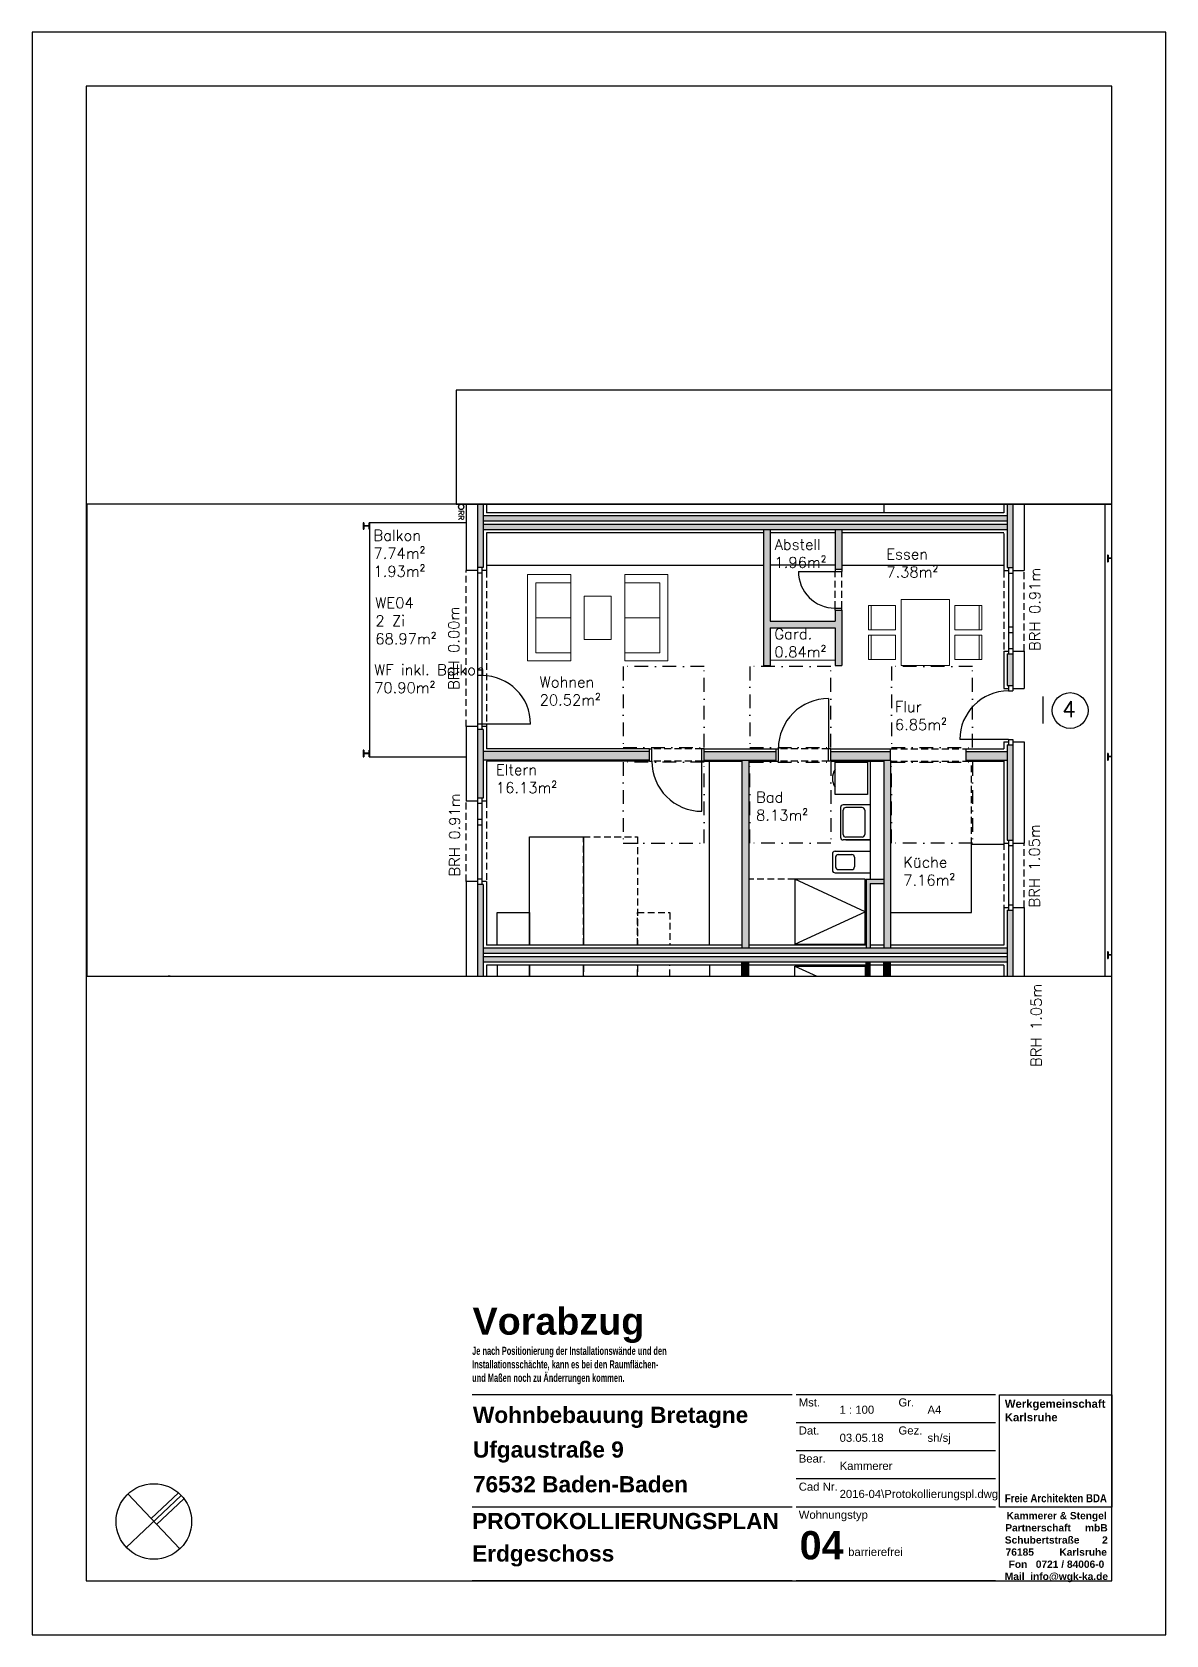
# Model space of a CAD drawing. Header units: metres. Extents: x -2868 to -408, y -3488 to 349.
# Drawn here: x -618.4 to -408.4, y 52.1 to 349.1 of the extents above; entities outside this region: 1.
import ezdxf

# ---------------------------------------------------------------- set-up
doc = ezdxf.new("R2010")
doc.units = ezdxf.units.M
doc.header["$LTSCALE"] = 0.02
doc.header["$XCLIPFRAME"] = 2
for name, pattern in [('AUSGEZOGEN', [0]), ('Strichpunkt', [25.4, 12.7, -6.35, 0, -6.35]), ('VERDECKT', [9.525, 6.35, -3.175]), ('Verdeckt2', [4.7625, 3.175, -1.5875])]:
    doc.linetypes.add(name, pattern=pattern)
for name, color, linetype in [('A--Layout-PLANKOPF', 7, 'AUSGEZOGEN'), ('A-Grundriss - Ansichtskante', 5, 'AUSGEZOGEN'), ('A-Grundriss - Bad', 4, 'AUSGEZOGEN'), ('A-Grundriss - Barrierefreiheit', 31, 'Strichpunkt'), ('A-Grundriss - Dämmung', 2, 'Continuous'), ('A-Grundriss - Fenster', 252, 'AUSGEZOGEN'), ('A-Grundriss - Fenster Sturz', 4, 'VERDECKT'), ('A-Grundriss - Küche', 4, 'AUSGEZOGEN'), ('A-Grundriss - Möbel', 252, 'AUSGEZOGEN'), ('A-Grundriss - Regenleitungen', 4, 'Continuous'), ('A-Grundriss - Regenleitungen Beschrif', 4, 'Continuous'), ('A-Grundriss - Sichtkante verdeckt', 7, 'VERDECKT'), ('A-Grundriss - Stützen-Laubengang', 3, 'AUSGEZOGEN'), ('A-Grundriss - Treppe', 4, 'AUSGEZOGEN'), ('A-Grundriss - Türen', 2, 'AUSGEZOGEN'), ('A-Grundriss - Wand', 3, 'AUSGEZOGEN'), ('A-Layout-Text', 250, 'Continuous'), ('A-Schraffur - Holzbau', 21, 'Continuous'), ('A-Schraffur - Trockenbau', 254, 'Continuous'), ('A-Text BRH', 4, 'Continuous'), ('A-Text Wohnfl', 4, 'Continuous'), ('A-Text Wohnungsnummer', 4, 'Continuous'), ('vermarktung-logo1_1_0', 7, 'Continuous')]:
    doc.layers.add(name, color=color, linetype=linetype)
doc.layers.add('A-Afenster', color=80, linetype='Continuous', plot=False)
doc.styles.add('Arial', font='arial.ttf')
doc.styles.add('ARIAL-FETT', font='arialbd.ttf', dxfattribs={"width": 0.6})
doc.styles.add('Romans', font='Romans.shx')
picture_1 = doc.add_image_def('image1.png', size_in_pixel=(4513, 4513))

# ---------------------------------------------------------------- blocks, each defined once
blk = doc.blocks.new('kopf (mbr)')
at = {"color": 7}
blk.add_line((-37.75, 10), (-10, 10), dxfattribs=at)
at = {"color": 2}
blk.add_lwpolyline([(-37.75, 56), (-10, 56), (-10, 28.25), (-37.75, 28.25)], close=True, dxfattribs=at)
at = {"color": 2, "insert": (-36.46, 54.79), "char_height": 2, "width": 25.2066, "attachment_point": 1, "style": 'ARIAL-FETT'}
blk.add_mtext('{\\W1;Werkgemeinschaft Karlsruhe \\P\\P\\P\\P\\P\\P\\W0.85;Freie Architekten BDA}', dxfattribs=at)
at = {"color": 252, "insert": (-36.5, 27.05), "char_height": 1.8, "width": 25.2921, "attachment_point": 1, "style": 'ARIAL-FETT'}
blk.add_mtext('\\pi0.45859;{\\W1;Kammerer & Stengel \\P\\pi0.15348;Partnerschaft     mbB \\P\\pi0.038063;Schubertstraße        2 \\P\\pi0.23636;76185         Karlsruhe \\P\\pi0.98963;Fon   0721 / 84006-0 \\P\\pi0.028854;Mail  info@wgk-ka.de}', dxfattribs=at)
blk = doc.blocks.new('Zeichnung_1_1', base_point=(0.5, 0.72))
at = {"layer": 'vermarktung-logo1_1_0'}
image = blk.add_image(picture_1, insert=(0.5, 0.72), size_in_units=(1.759, 1.759), dxfattribs=at)
image.set_boundary_path([(-0.5, -0.5), (4512.5, 4512.5)])

msp = doc.modelspace()

# ---------------------------------------------------------------- hatches: boundary and pattern name
at = {"layer": 'A-Schraffur - Holzbau', "ltscale": 10}
h = msp.add_hatch(color=5, dxfattribs=at)
h.dxf.hatch_style = 1
h.paths.add_polyline_path([(-437.73, 259.44), (-534.83, 259.44), (-534.83, 258.44), (-437.73, 258.44)])
h = msp.add_hatch(color=5, dxfattribs=at)
h.dxf.hatch_style = 1
h.paths.add_polyline_path([(-437.73, 257.84), (-534.83, 257.84), (-534.83, 256.84), (-437.73, 256.84)])
h = msp.add_hatch(color=5, dxfattribs=at)
h.dxf.hatch_style = 1
h.paths.add_polyline_path([(-436.73, 233.84), (-437.73, 233.84), (-437.73, 227.99), (-436.73, 227.99)])
h = msp.add_hatch(color=5, dxfattribs=at)
h.dxf.hatch_style = 1
h.paths.add_polyline_path([(-534.83, 219.84), (-535.83, 219.84), (-535.83, 207.14), (-534.83, 207.14)])
h = msp.add_hatch(color=5, dxfattribs=at)
h.dxf.hatch_style = 1
h.paths.add_polyline_path([(-436.73, 216.99), (-437.73, 216.99), (-437.73, 199.34), (-436.73, 199.34)])
h = msp.add_hatch(color=5, dxfattribs=at)
h.dxf.hatch_style = 1
h.paths.add_polyline_path([(-503.98, 215.74), (-534.83, 215.74), (-534.83, 214.14), (-503.98, 214.14)])
h = msp.add_hatch(color=5, dxfattribs=at)
h.dxf.hatch_style = 1
h.paths.add_polyline_path([(-480.53, 215.74), (-493.88, 215.74), (-493.88, 214.14), (-480.53, 214.14)])
h = msp.add_hatch(color=5, dxfattribs=at)
h.dxf.hatch_style = 1
h.paths.add_polyline_path([(-459.38, 215.74), (-470.43, 215.74), (-470.43, 214.14), (-459.38, 214.14)])
h = msp.add_hatch(color=5, dxfattribs=at)
h.dxf.hatch_style = 1
h.paths.add_polyline_path([(-437.73, 215.74), (-445.38, 215.74), (-445.38, 214.14), (-437.73, 214.14)])
h = msp.add_hatch(color=5, dxfattribs=at)
h.dxf.hatch_style = 1
h.paths.add_polyline_path([(-437.73, 179.34), (-534.83, 179.34), (-534.83, 178.34), (-437.73, 178.34)])
h = msp.add_hatch(color=5, dxfattribs=at)
h.dxf.hatch_style = 1
h.paths.add_polyline_path([(-437.73, 177.74), (-534.83, 177.74), (-534.83, 176.74), (-437.73, 176.74)])
at = {"layer": 'A-Schraffur - Trockenbau', "ltscale": 10}
h = msp.add_hatch(color=5, dxfattribs=at)
h.dxf.hatch_style = 1
h.paths.add_polyline_path([(-481.63, 256.84), (-482.88, 256.84), (-482.88, 231.69), (-481.63, 231.69), (-481.63, 238.69), (-469.63, 238.69), (-469.63, 231.69), (-468.38, 231.69), (-468.38, 241.94), (-469.63, 241.94), (-469.63, 239.94), (-481.63, 239.94)])
h = msp.add_hatch(color=5, dxfattribs=at)
h.dxf.hatch_style = 1
h.paths.add_polyline_path([(-468.38, 256.84), (-469.63, 256.84), (-469.63, 249.54), (-468.38, 249.54)])
h = msp.add_hatch(color=5, dxfattribs=at)
h.dxf.hatch_style = 1
h.paths.add_polyline_path([(-485.63, 214.14), (-486.88, 214.14), (-486.88, 179.34), (-485.63, 179.34)])
h = msp.add_hatch(color=5, dxfattribs=at)
h.dxf.hatch_style = 1
h.paths.add_polyline_path([(-459.38, 214.14), (-460.63, 214.14), (-460.63, 179.34), (-459.38, 179.34)])
h = msp.add_hatch(color=5, dxfattribs=at)
h.dxf.hatch_style = 1
h.paths.add_polyline_path([(-460.63, 192.09), (-463.88, 192.09), (-463.88, 179.34), (-463.13, 179.34), (-463.13, 191.34), (-460.63, 191.34)])
at = {"layer": 'A-Text Wohnungsnummer', "ltscale": 10}
h = msp.add_hatch(dxfattribs=at)
h.set_pattern_fill('ANGLE', color=256)
h.set_pattern_definition([(9e-15, (-5974.1, -788.346), (-1e-14, 69.85), [50.8, -19.05]), (90, (-5974.1, -788.346), (-69.85, -7e-15), [50.8, -19.05])])
h.paths.add_polyline_path([(-433.66, 223.47), (-431.16, 225.97), (-431.16, 220.97)])

# ---------------------------------------------------------------- linework, layer by layer
at = {"layer": 'A--Layout-PLANKOPF'}
for p, q in [((-477.6, 96.57), (-536.85, 96.57)), ((-439.92, 96.57), (-476.85, 96.57)), ((-439.92, 91.37), (-476.85, 91.37)), ((-439.92, 86.17), (-476.85, 86.17)), ((-439.92, 80.97), (-476.85, 80.97)), ((-477.6, 75.76), (-536.85, 75.76)), ((-439.92, 75.76), (-476.85, 75.76)), ((-477.6, 62.07), (-536.85, 62.07)), ((-439.92, 62.07), (-476.85, 62.07))]:
    msp.add_line(p, q, dxfattribs=at)
at = {"layer": 'A-Afenster'}
for points in [[(-618.35, 52.07), (-408.35, 52.07), (-408.35, 349.07), (-618.35, 349.07)], [(-608.35, 62.07), (-418.35, 62.07), (-418.35, 339.07), (-608.35, 339.07)]]:
    msp.add_lwpolyline(points, close=True, dxfattribs=at)
at = {"layer": 'A-Afenster', "linetype": 'Continuous'}
for points in [[(-539.82, 261.61), (-418.35, 261.61), (-418.35, 282.74), (-539.82, 282.74)], [(-608.24, 174.12), (-418.35, 174.12), (-418.35, 261.61), (-608.24, 261.61)]]:
    msp.add_lwpolyline(points, close=True, dxfattribs=at)
at = {"layer": 'A-Grundriss - Ansichtskante', "ltscale": 10}
msp.add_line((-419.58, 174.12), (-419.58, 261.61), dxfattribs=at)
msp.add_lwpolyline([(-537.98, 258.14), (-555.83, 258.14), (-555.83, 214.79), (-537.98, 214.79)], dxfattribs=at)
at = {"layer": 'A-Grundriss - Bad', "ltscale": 10}
for p, q in [((-463.13, 213.99), (-463.13, 192.09)), ((-468.63, 205.39), (-468.63, 199.89)), ((-463.13, 205.89), (-468.13, 205.89)), ((-464.63, 205.39), (-467.63, 205.39)), ((-468.13, 200.39), (-468.13, 204.89)), ((-464.13, 204.89), (-464.13, 200.39)), ((-463.13, 199.39), (-468.13, 199.39)), ((-464.63, 199.89), (-467.63, 199.89)), ((-467.63, 199.39), (-463.13, 199.39)), ((-470.13, 196.79), (-470.13, 193.79)), ((-469.63, 197.29), (-463.13, 197.29)), ((-469.53, 196.19), (-469.53, 194.39)), ((-469.03, 196.69), (-466.53, 196.69)), ((-466.03, 196.19), (-466.03, 194.39)), ((-469.63, 193.29), (-463.13, 193.29)), ((-469.03, 193.89), (-466.53, 193.89))]:
    msp.add_line(p, q, dxfattribs=at)
at = {"layer": 'A-Grundriss - Bad', "linetype": 'VERDECKT', "ltscale": 10}
msp.add_line((-477.08, 192.09), (-485.63, 192.09), dxfattribs=at)
at = {"layer": 'A-Grundriss - Bad', "ltscale": 10}
for points in [[(-463.63, 213.79), (-463.63, 207.79), (-469.63, 207.79), (-469.63, 213.79)], [(-477.08, 180.09), (-464.08, 180.09), (-464.08, 192.09), (-477.08, 192.09)]]:
    msp.add_lwpolyline(points, close=True, dxfattribs=at)
for points in [[(-477.08, 180.09), (-464.08, 186.09), (-477.08, 192.09)], [(-477.08, 174.12), (-477.08, 175.99), (-464.08, 175.99), (-464.08, 174.12)], [(-477.08, 175.99), (-473.03, 174.12)]]:
    msp.add_lwpolyline(points, dxfattribs=at)
for centre, radius, start, end in [((-467.13, 210.79), 3, 146.4427, 213.5573), ((-468.13, 205.39), 0.5, 90, 180), ((-467.63, 204.89), 0.5, 90, 180), ((-464.63, 204.89), 0.5, 0, 90), ((-468.13, 199.89), 0.5, 180, 270), ((-467.63, 200.39), 0.5, 180, 270), ((-464.63, 200.39), 0.5, 270, 0), ((-469.63, 196.79), 0.5, 90, 180), ((-469.03, 196.19), 0.5, 90, 180), ((-466.53, 196.19), 0.5, 0, 90), ((-469.63, 193.79), 0.5, 180, 270), ((-469.03, 194.39), 0.5, 180, 270), ((-466.53, 194.39), 0.5, 270, 0)]:
    msp.add_arc(centre, radius, start, end, dxfattribs=at)
at = {"layer": 'A-Grundriss - Barrierefreiheit', "ltscale": 10}
for points in [[(-493.88, 216.49), (-493.88, 231.49), (-508.88, 231.49), (-508.88, 216.49)], [(-470.43, 216.49), (-470.43, 231.49), (-485.43, 231.49), (-485.43, 216.49)], [(-444.18, 216.49), (-444.18, 231.49), (-459.18, 231.49), (-459.18, 216.49)], [(-493.88, 198.79), (-493.88, 213.79), (-508.88, 213.79), (-508.88, 198.79)], [(-470.43, 213.79), (-470.43, 198.79), (-485.43, 198.79), (-485.43, 213.79)], [(-444.18, 213.79), (-444.18, 198.79), (-459.18, 198.79), (-459.18, 213.79)]]:
    msp.add_lwpolyline(points, close=True, dxfattribs=at)
at = {"layer": 'A-Grundriss - Dämmung', "ltscale": 10}
for p, q in [((-537.98, 261.61), (-537.98, 249.29)), ((-534.18, 261.61), (-534.18, 259.99)), ((-438.38, 261.61), (-438.38, 259.99)), ((-434.58, 261.61), (-434.58, 249.29)), ((-438.38, 259.99), (-534.18, 259.99)), ((-534.18, 256.29), (-534.18, 249.29)), ((-482.88, 256.29), (-534.18, 256.29)), ((-469.63, 256.29), (-481.63, 256.29)), ((-438.38, 256.29), (-468.38, 256.29)), ((-438.38, 256.19), (-438.38, 249.29)), ((-535.83, 249.29), (-537.98, 249.29)), ((-534.18, 249.29), (-535.03, 249.29)), ((-438.38, 249.29), (-437.53, 249.29)), ((-436.73, 249.29), (-434.58, 249.29)), ((-438.38, 234.39), (-438.38, 227.44)), ((-438.38, 234.39), (-437.53, 234.39)), ((-436.73, 234.39), (-434.58, 234.39)), ((-434.58, 234.39), (-434.58, 227.44)), ((-438.38, 227.44), (-437.53, 227.44)), ((-436.73, 227.44), (-434.58, 227.44)), ((-537.98, 220.39), (-537.98, 206.59)), ((-535.83, 220.39), (-537.98, 220.39)), ((-534.18, 220.39), (-535.03, 220.39)), ((-534.18, 220.39), (-534.18, 216.29)), ((-438.38, 217.54), (-438.38, 216.29)), ((-438.38, 217.54), (-437.53, 217.54)), ((-436.73, 217.54), (-434.58, 217.54)), ((-434.58, 217.54), (-434.58, 198.79)), ((-503.98, 216.29), (-534.18, 216.29)), ((-534.18, 213.99), (-534.18, 206.59)), ((-503.98, 213.99), (-534.18, 213.99)), ((-503.98, 215.74), (-503.98, 216.29)), ((-503.98, 213.99), (-503.98, 214.14)), ((-493.88, 215.74), (-493.88, 216.29)), ((-493.88, 216.29), (-480.53, 216.29)), ((-493.88, 213.99), (-493.88, 214.14)), ((-493.88, 213.99), (-486.88, 213.99)), ((-485.63, 213.99), (-480.53, 213.99)), ((-480.53, 215.74), (-480.53, 216.29)), ((-480.53, 213.99), (-480.53, 214.14)), ((-470.43, 216.29), (-459.38, 216.29)), ((-470.43, 215.74), (-470.43, 216.29)), ((-470.43, 213.99), (-470.43, 214.14)), ((-470.43, 213.99), (-460.63, 213.99)), ((-459.38, 215.74), (-459.38, 216.29)), ((-445.38, 216.29), (-438.38, 216.29)), ((-445.38, 215.74), (-445.38, 216.29)), ((-445.38, 213.99), (-445.38, 214.14)), ((-445.38, 213.99), (-438.38, 213.99)), ((-438.38, 213.99), (-438.38, 198.79)), ((-535.83, 206.59), (-537.98, 206.59)), ((-534.18, 206.59), (-535.03, 206.59)), ((-438.38, 198.79), (-437.53, 198.79)), ((-436.73, 198.79), (-434.58, 198.79)), ((-535.83, 191.69), (-537.98, 191.69)), ((-537.98, 191.69), (-537.98, 174.12)), ((-534.18, 191.69), (-535.03, 191.69)), ((-534.18, 191.69), (-534.18, 179.89)), ((-438.38, 186.89), (-438.38, 179.89)), ((-438.38, 186.89), (-437.53, 186.89)), ((-436.73, 186.89), (-434.58, 186.89)), ((-434.58, 186.89), (-434.58, 174.12)), ((-486.88, 179.89), (-534.18, 179.89)), ((-463.88, 179.89), (-485.63, 179.89)), ((-460.63, 179.89), (-463.13, 179.89)), ((-438.38, 179.89), (-459.38, 179.89)), ((-486.88, 176.19), (-534.18, 176.19)), ((-534.18, 176.19), (-534.18, 174.12)), ((-463.88, 176.19), (-485.63, 176.19)), ((-460.63, 176.19), (-463.13, 176.19)), ((-438.38, 176.19), (-459.38, 176.19)), ((-438.38, 176.19), (-438.38, 174.12))]:
    msp.add_line(p, q, dxfattribs=at)
at = {"layer": 'A-Grundriss - Fenster', "ltscale": 10}
for p, q in [((-535.83, 249.84), (-535.83, 219.84)), ((-535.03, 249.84), (-535.03, 219.84)), ((-437.53, 249.84), (-437.53, 233.84)), ((-436.73, 249.84), (-436.73, 233.84)), ((-535.03, 248.84), (-535.83, 248.84)), ((-437.53, 248.84), (-436.73, 248.84)), ((-437.53, 238.84), (-436.73, 238.84)), ((-437.53, 237.84), (-436.73, 237.84)), ((-437.53, 234.84), (-436.73, 234.84)), ((-535.03, 230.84), (-535.83, 230.84)), ((-535.03, 229.84), (-535.83, 229.84)), ((-535.03, 220.84), (-535.83, 220.84)), ((-526.03, 220.84), (-535.03, 220.84)), ((-535.83, 207.14), (-535.83, 191.14)), ((-535.03, 206.14), (-535.83, 206.14)), ((-535.03, 207.14), (-535.03, 191.14)), ((-535.03, 203.14), (-535.83, 203.14)), ((-535.03, 202.14), (-535.83, 202.14)), ((-437.53, 199.34), (-437.53, 186.34)), ((-436.73, 199.34), (-436.73, 186.34)), ((-437.53, 198.34), (-436.73, 198.34)), ((-535.03, 192.14), (-535.83, 192.14)), ((-437.53, 187.34), (-436.73, 187.34))]:
    msp.add_line(p, q, dxfattribs=at)
msp.add_arc((-535.03, 220.84), 9, 0, 90, dxfattribs=at)
at = {"layer": 'A-Grundriss - Fenster Sturz', "ltscale": 10}
for p, q in [((-537.98, 220.39), (-537.98, 249.29)), ((-534.18, 249.29), (-534.18, 220.39)), ((-438.38, 249.29), (-438.38, 234.39)), ((-434.58, 234.39), (-434.58, 249.29)), ((-537.98, 191.69), (-537.98, 206.59)), ((-534.18, 206.59), (-534.18, 191.69)), ((-438.38, 198.79), (-438.38, 186.89)), ((-434.58, 186.89), (-434.58, 198.79))]:
    msp.add_line(p, q, dxfattribs=at)
at = {"layer": 'A-Grundriss - Küche', "ltscale": 10}
for p, q in [((-460.63, 261.61), (-460.63, 259.99)), ((-444.38, 185.94), (-444.38, 198.59)), ((-444.38, 198.59), (-438.38, 198.59)), ((-459.38, 185.94), (-444.38, 185.94))]:
    msp.add_line(p, q, dxfattribs=at)
at = {"layer": 'A-Grundriss - Küche', "linetype": 'VERDECKT', "ltscale": 10}
msp.add_line((-444.38, 198.59), (-444.38, 213.99), dxfattribs=at)
at = {"layer": 'A-Grundriss - Möbel', "ltscale": 10}
for p, q in [((-534.23, 250.29), (-482.88, 250.29)), ((-469.63, 250.29), (-481.63, 250.29)), ((-468.38, 250.29), (-438.38, 250.29)), ((-492.88, 179.89), (-492.88, 213.99)), ((-492.88, 176.19), (-492.88, 174.12))]:
    msp.add_line(p, q, dxfattribs=at)
at = {"layer": 'A-Grundriss - Möbel', "linetype": 'Continuous', "lineweight": 18, "ltscale": 100}
for p, q in [((-526.58, 248.55), (-518.58, 248.55)), ((-526.58, 248.55), (-526.58, 232.55)), ((-525.08, 247.05), (-518.58, 247.05)), ((-525.08, 247.05), (-525.08, 234.05)), ((-518.58, 248.55), (-518.58, 232.55)), ((-500.58, 248.55), (-508.58, 248.55)), ((-508.58, 248.55), (-508.58, 232.55)), ((-502.08, 247.05), (-508.58, 247.05)), ((-502.08, 247.05), (-502.08, 234.05)), ((-500.58, 248.55), (-500.58, 232.55)), ((-511.08, 244.55), (-516.08, 244.55)), ((-516.08, 244.55), (-516.08, 236.55)), ((-511.08, 244.55), (-511.08, 236.55)), ((-457.42, 231.69), (-457.42, 243.91)), ((-457.42, 243.91), (-448.42, 243.91)), ((-448.42, 243.91), (-448.42, 231.69)), ((-458.42, 242.8), (-463.42, 242.8)), ((-463.42, 242.8), (-463.42, 238.3)), ((-462.92, 238.3), (-462.92, 242.8)), ((-458.42, 238.3), (-458.42, 242.8)), ((-447.42, 238.3), (-447.42, 242.8)), ((-447.42, 242.8), (-442.42, 242.8)), ((-442.92, 238.3), (-442.92, 242.8)), ((-442.42, 242.8), (-442.42, 238.3)), ((-525.08, 240.55), (-518.58, 240.55)), ((-502.08, 240.55), (-508.58, 240.55)), ((-463.42, 238.3), (-458.42, 238.3)), ((-442.42, 238.3), (-447.42, 238.3)), ((-511.08, 236.55), (-516.08, 236.55)), ((-458.42, 237.3), (-463.42, 237.3)), ((-463.42, 237.3), (-463.42, 232.8)), ((-462.92, 232.8), (-462.92, 237.3)), ((-458.42, 232.8), (-458.42, 237.3)), ((-447.42, 232.8), (-447.42, 237.3)), ((-447.42, 237.3), (-442.42, 237.3)), ((-442.92, 232.8), (-442.92, 237.3)), ((-442.42, 237.3), (-442.42, 232.8)), ((-526.58, 232.55), (-518.58, 232.55)), ((-525.08, 234.05), (-518.58, 234.05)), ((-525.08, 234.05), (-518.58, 234.05)), ((-502.08, 234.05), (-508.58, 234.05)), ((-502.08, 234.05), (-508.58, 234.05)), ((-500.58, 232.55), (-508.58, 232.55)), ((-481.63, 232.69), (-469.63, 232.69)), ((-463.42, 232.8), (-458.42, 232.8)), ((-457.42, 231.69), (-448.42, 231.69)), ((-442.42, 232.8), (-447.42, 232.8))]:
    msp.add_line(p, q, dxfattribs=at)
at = {"layer": 'A-Grundriss - Möbel', "ltscale": 10}
for points in [[(-516.23, 199.94), (-516.23, 179.89), (-526.23, 179.89), (-526.23, 199.94)], [(-526.23, 185.94), (-526.23, 179.89), (-532.23, 179.89), (-532.23, 185.94)]]:
    msp.add_lwpolyline(points, close=True, dxfattribs=at)
at = {"layer": 'A-Grundriss - Möbel', "linetype": 'Verdeckt2', "ltscale": 20}
for points in [[(-506.23, 199.94), (-506.23, 179.89), (-516.23, 179.89), (-516.23, 199.94)], [(-500.23, 185.94), (-500.23, 179.89), (-506.23, 179.89), (-506.23, 185.94)]]:
    msp.add_lwpolyline(points, close=True, dxfattribs=at)
at = {"layer": 'A-Grundriss - Möbel', "ltscale": 10}
for points in [[(-526.23, 174.12), (-526.23, 176.19), (-532.23, 176.19), (-532.23, 174.12)], [(-516.23, 174.12), (-516.23, 176.19), (-526.23, 176.19), (-526.23, 174.12)]]:
    msp.add_lwpolyline(points, dxfattribs=at)
at = {"layer": 'A-Grundriss - Möbel', "linetype": 'Verdeckt2', "ltscale": 20}
for points in [[(-506.23, 174.12), (-506.23, 176.19), (-516.23, 176.19), (-516.23, 174.12)], [(-500.23, 174.12), (-500.23, 176.19), (-506.23, 176.19), (-506.23, 174.12)]]:
    msp.add_lwpolyline(points, dxfattribs=at)
at = {"layer": 'A-Grundriss - Regenleitungen', "ltscale": 10}
msp.add_circle((-538.88, 261.09), 0.5, dxfattribs=at)
at = {"layer": 'A-Grundriss - Sichtkante verdeckt', "ltscale": 10}
for p, q in [((-469.63, 242.34), (-469.63, 249.14)), ((-468.38, 242.34), (-468.38, 249.14)), ((-494.28, 216.29), (-503.58, 216.29)), ((-494.28, 213.99), (-503.58, 213.99)), ((-470.83, 216.29), (-480.13, 216.29)), ((-470.83, 213.99), (-480.13, 213.99)), ((-459.38, 216.29), (-445.38, 216.29)), ((-459.38, 213.99), (-445.38, 213.99))]:
    msp.add_line(p, q, dxfattribs=at)
at = {"layer": 'A-Grundriss - Stützen-Laubengang', "ltscale": 10}
for p, q in [((-556.92, 258.14), (-557.03, 258.14)), ((-557.03, 258.14), (-557.03, 256.94)), ((-557.03, 256.94), (-556.92, 256.94)), ((-556.92, 258.14), (-556.92, 257.7)), ((-556.92, 257.39), (-556.92, 256.94)), ((-556.06, 257.58), (-556.8, 257.58)), ((-556.06, 257.51), (-556.8, 257.51)), ((-555.94, 257.7), (-555.94, 258.14)), ((-555.83, 258.14), (-555.94, 258.14)), ((-555.94, 256.94), (-555.94, 257.39)), ((-555.94, 256.94), (-555.83, 256.94)), ((-555.83, 256.94), (-555.83, 258.14)), ((-419.07, 252.14), (-419.18, 252.14)), ((-419.18, 252.14), (-419.18, 250.94)), ((-419.18, 250.94), (-419.07, 250.94)), ((-419.07, 252.14), (-419.07, 251.7)), ((-419.07, 251.39), (-419.07, 250.94)), ((-418.35, 251.58), (-418.95, 251.58)), ((-418.35, 251.51), (-418.95, 251.51)), ((-556.92, 215.99), (-557.03, 215.99)), ((-557.03, 215.99), (-557.03, 214.79)), ((-557.03, 214.79), (-556.92, 214.79)), ((-556.92, 215.99), (-556.92, 215.55)), ((-556.92, 215.24), (-556.92, 214.79)), ((-556.06, 215.43), (-556.8, 215.43)), ((-556.06, 215.36), (-556.8, 215.36)), ((-555.94, 215.55), (-555.94, 215.99)), ((-555.83, 215.99), (-555.94, 215.99)), ((-555.94, 214.79), (-555.94, 215.24)), ((-555.94, 214.79), (-555.83, 214.79)), ((-555.83, 214.79), (-555.83, 215.99)), ((-419.07, 215.39), (-419.18, 215.39)), ((-419.18, 215.39), (-419.18, 214.19)), ((-419.18, 214.19), (-419.07, 214.19)), ((-419.07, 215.39), (-419.07, 214.95)), ((-419.07, 214.64), (-419.07, 214.19)), ((-418.35, 214.83), (-418.95, 214.83)), ((-418.35, 214.76), (-418.95, 214.76)), ((-419.07, 178.64), (-419.18, 178.64)), ((-419.18, 178.64), (-419.18, 177.44)), ((-419.07, 178.64), (-419.07, 178.2)), ((-419.18, 177.44), (-419.07, 177.44)), ((-419.07, 177.89), (-419.07, 177.44)), ((-418.35, 178.08), (-418.95, 178.08)), ((-418.35, 178.01), (-418.95, 178.01))]:
    msp.add_line(p, q, dxfattribs=at)
for centre, start, end in [((-556.8, 257.7), 180, 270), ((-556.8, 257.39), 90, 180), ((-556.06, 257.7), 270, 0), ((-556.06, 257.39), 0, 90), ((-418.95, 251.7), 180, 270), ((-418.95, 251.39), 90, 180), ((-556.8, 215.55), 180, 270), ((-556.8, 215.24), 90, 180), ((-556.06, 215.55), 270, 0), ((-556.06, 215.24), 0, 90), ((-418.95, 214.95), 180, 270), ((-418.95, 214.64), 90, 180), ((-418.95, 178.2), 180, 270), ((-418.95, 177.89), 90, 180)]:
    msp.add_arc(centre, 0.12, start, end, dxfattribs=at)
at = {"layer": 'A-Grundriss - Treppe', "ltscale": 10}
msp.add_arc((-592.98, 173.14), 1, 78.6854, 101.3146, dxfattribs=at)
at = {"layer": 'A-Grundriss - Türen', "ltscale": 10}
for p, q in [((-469.63, 249.54), (-469.63, 249.14)), ((-468.38, 249.54), (-468.38, 249.14)), ((-476.43, 249.14), (-469.63, 249.14)), ((-469.63, 249.14), (-468.38, 249.14)), ((-469.63, 242.34), (-468.38, 242.34)), ((-469.63, 241.94), (-469.63, 242.34)), ((-468.38, 241.94), (-468.38, 242.34)), ((-437.53, 227.99), (-437.53, 226.99)), ((-437.53, 226.99), (-436.73, 226.99)), ((-436.73, 227.99), (-436.73, 226.99)), ((-470.83, 225.59), (-470.83, 216.29)), ((-437.53, 217.99), (-446.53, 217.99)), ((-437.53, 217.99), (-437.53, 216.99)), ((-437.53, 217.99), (-436.73, 217.99)), ((-436.73, 217.99), (-436.73, 216.99)), ((-503.98, 216.29), (-503.58, 216.29)), ((-503.98, 213.99), (-503.58, 213.99)), ((-503.58, 213.99), (-503.58, 216.29)), ((-494.28, 213.99), (-494.28, 216.29)), ((-493.88, 216.29), (-494.28, 216.29)), ((-493.88, 213.99), (-494.28, 213.99)), ((-494.28, 204.69), (-494.28, 213.99)), ((-480.53, 216.29), (-480.13, 216.29)), ((-480.53, 213.99), (-480.13, 213.99)), ((-480.13, 213.99), (-480.13, 216.29)), ((-470.83, 213.99), (-470.83, 216.29)), ((-470.43, 216.29), (-470.83, 216.29)), ((-470.43, 213.99), (-470.83, 213.99))]:
    msp.add_line(p, q, dxfattribs=at)
for centre, radius, start, end in [((-469.63, 249.14), 6.8, 180, 270), ((-437.53, 217.99), 9, 90.0114, 179.9886), ((-470.83, 216.29), 9.3, 90, 180), ((-494.28, 213.99), 9.3, 180, 270)]:
    msp.add_arc(centre, radius, start, end, dxfattribs=at)
at = {"layer": 'A-Grundriss - Wand', "ltscale": 10}
for p, q in [((-535.83, 261.61), (-535.83, 249.84)), ((-534.83, 261.61), (-534.83, 249.84)), ((-437.73, 261.61), (-437.73, 249.84)), ((-436.73, 261.61), (-436.73, 249.84)), ((-437.73, 259.44), (-534.83, 259.44)), ((-437.73, 258.44), (-534.83, 258.44)), ((-437.73, 257.84), (-534.83, 257.84)), ((-437.73, 256.84), (-534.83, 256.84)), ((-482.88, 256.84), (-482.88, 231.69)), ((-481.63, 256.84), (-481.63, 239.94)), ((-469.63, 256.84), (-469.63, 249.54)), ((-468.38, 256.84), (-468.38, 249.54)), ((-534.83, 249.84), (-535.83, 249.84)), ((-469.63, 249.54), (-468.38, 249.54)), ((-437.73, 249.84), (-436.73, 249.84)), ((-469.63, 241.94), (-469.63, 239.94)), ((-469.63, 241.94), (-468.38, 241.94)), ((-468.38, 241.94), (-468.38, 231.69)), ((-481.63, 239.94), (-469.63, 239.94)), ((-481.63, 238.69), (-481.63, 231.69)), ((-481.63, 238.69), (-469.63, 238.69)), ((-469.63, 238.69), (-469.63, 231.69)), ((-482.88, 231.69), (-481.63, 231.69)), ((-469.63, 231.69), (-468.38, 231.69)), ((-437.73, 233.84), (-437.73, 227.99)), ((-437.73, 233.84), (-436.73, 233.84)), ((-436.73, 233.84), (-436.73, 227.99)), ((-437.73, 227.99), (-436.73, 227.99)), ((-535.83, 219.84), (-535.83, 207.14)), ((-534.83, 219.84), (-535.83, 219.84)), ((-534.83, 219.84), (-534.83, 207.14)), ((-437.73, 216.99), (-437.73, 199.34)), ((-437.73, 216.99), (-436.73, 216.99)), ((-436.73, 216.99), (-436.73, 199.34)), ((-503.98, 215.74), (-534.83, 215.74)), ((-503.98, 214.14), (-534.83, 214.14)), ((-503.98, 214.14), (-503.98, 215.74)), ((-493.88, 214.14), (-493.88, 215.74)), ((-493.88, 215.74), (-480.53, 215.74)), ((-493.88, 214.14), (-480.53, 214.14)), ((-486.88, 214.14), (-486.88, 179.34)), ((-485.63, 214.14), (-485.63, 179.34)), ((-480.53, 214.14), (-480.53, 215.74)), ((-470.43, 215.74), (-459.38, 215.74)), ((-470.43, 214.14), (-470.43, 215.74)), ((-470.43, 214.14), (-459.38, 214.14)), ((-460.63, 214.14), (-460.63, 179.34)), ((-459.38, 214.14), (-459.38, 215.74)), ((-459.38, 214.14), (-459.38, 179.34)), ((-445.38, 215.74), (-437.73, 215.74)), ((-445.38, 214.14), (-445.38, 215.74)), ((-445.38, 214.14), (-437.73, 214.14)), ((-534.83, 207.14), (-535.83, 207.14)), ((-437.73, 199.34), (-436.73, 199.34)), ((-534.83, 191.14), (-535.83, 191.14)), ((-535.83, 191.14), (-535.83, 174.12)), ((-534.83, 191.14), (-534.83, 174.12)), ((-463.88, 192.09), (-463.88, 179.34)), ((-463.88, 192.09), (-460.63, 192.09)), ((-463.13, 191.34), (-463.13, 179.34)), ((-463.13, 191.34), (-460.63, 191.34)), ((-437.73, 186.34), (-436.73, 186.34)), ((-437.73, 186.34), (-437.73, 174.12)), ((-436.73, 186.34), (-436.73, 174.12)), ((-437.73, 179.34), (-534.83, 179.34)), ((-437.73, 178.34), (-534.83, 178.34)), ((-437.73, 177.74), (-534.83, 177.74)), ((-437.73, 176.74), (-534.83, 176.74)), ((-486.88, 174.12), (-486.88, 176.74)), ((-485.63, 174.12), (-485.63, 176.74)), ((-463.88, 174.12), (-463.88, 176.74)), ((-463.13, 174.12), (-463.13, 176.74)), ((-460.63, 174.12), (-460.63, 176.74)), ((-459.38, 174.12), (-459.38, 176.74))]:
    msp.add_line(p, q, dxfattribs=at)
at = {"layer": 'A-Layout-Text'}
for p, q in [((-600.9, 68.3), (-590.71, 77.9)), ((-591.01, 68), (-600.6, 78.2)), ((-596.32, 73.64), (-591.25, 78.41)), ((-595.29, 72.55), (-590.22, 77.32))]:
    msp.add_line(p, q, dxfattribs=at)
msp.add_circle((-595.8, 73.1), 7, dxfattribs=at)
at = {"layer": 'A-Schraffur - Holzbau', "color": 5, "ltscale": 10}
for points in [[(-535.83, 261.61), (-535.54, 261.61), (-535.83, 249.84), (-534.83, 249.84)], [(-535.54, 261.61), (-534.83, 261.61), (-535.54, 261.61), (-534.83, 249.84)], [(-437.73, 261.61), (-437.44, 261.61), (-437.73, 249.84), (-436.73, 249.84)], [(-437.44, 261.61), (-436.73, 261.61), (-437.44, 261.61), (-436.73, 249.84)], [(-535.18, 174.12), (-535.83, 174.12), (-535.18, 174.12), (-535.83, 191.14)], [(-534.83, 174.12), (-535.18, 174.12), (-534.83, 191.14), (-535.83, 191.14)], [(-437, 174.12), (-437.73, 174.12), (-437, 174.12), (-437.73, 186.34)], [(-436.73, 174.12), (-437, 174.12), (-436.73, 186.34), (-437.73, 186.34)]]:
    msp.add_solid(points, dxfattribs=at)
at = {"layer": 'A-Schraffur - Trockenbau', "color": 5, "ltscale": 10}
for points in [[(-486.79, 174.12), (-486.88, 174.12), (-486.79, 174.12), (-486.88, 176.74)], [(-485.63, 174.12), (-486.79, 174.12), (-485.63, 176.74), (-486.88, 176.74)], [(-463.72, 174.12), (-463.88, 174.12), (-463.72, 174.12), (-463.88, 176.74)], [(-463.13, 174.12), (-463.72, 174.12), (-463.13, 176.74), (-463.88, 176.74)], [(-460.54, 174.12), (-460.63, 174.12), (-460.54, 174.12), (-460.63, 176.74)], [(-459.38, 174.12), (-460.54, 174.12), (-459.38, 176.74), (-460.63, 176.74)]]:
    msp.add_solid(points, dxfattribs=at)
at = {"layer": 'A-Text Wohnungsnummer', "ltscale": 10}
msp.add_line((-431.16, 225.97), (-431.16, 220.97), dxfattribs=at)
msp.add_circle((-426.09, 223.36), 3.31, dxfattribs=at)

# ---------------------------------------------------------------- block references
at = {"linetype": 'Continuous', "ltscale": 10, "xscale": 10, "yscale": 10}
msp.add_blockref('Zeichnung_1_1', (-2868.29, -3488.33), dxfattribs=at)
at = {"layer": 'A-Layout-Text', "xscale": 0.75, "yscale": 0.75, "zscale": 0.75}
msp.add_blockref('kopf (mbr)', (-410.85, 54.57), dxfattribs=at)

# ---------------------------------------------------------------- texts
at = {"layer": 'A--Layout-PLANKOPF', "color": 10, "style": 'ARIAL-FETT'}
msp.add_text('Vorabzug', height=5, dxfattribs=at).set_placement((-536.78, 107.71))
at = {"layer": 'A--Layout-PLANKOPF', "style": 'Arial'}
for s, p in [('Mst.', (-476.36, 94.41, -21.79)), ('Gr.', (-457.89, 94.41, -21.79)), ('1 : 100', (-468.79, 93.06, -21.79)), ('A4', (-452.51, 93.06, -21.79)), ('Dat.', (-476.36, 89.21, -21.79)), ('03.05.18', (-468.79, 87.86, -21.79)), ('Gez.', (-457.89, 89.21, -21.79)), ('sh/sj', (-452.51, 87.86, -21.79)), ('Bear.', (-476.36, 84.01, -21.79)), ('Kammerer', (-468.79, 82.66, -21.79)), ('Cad Nr.', (-476.36, 78.8, -21.79)), ('2016-04\\Protokollierungspl.dwg', (-468.79, 77.45, -21.79)), ('Wohnungstyp', (-476.36, 73.6, -21.79)), ('barrierefrei', (-467.21, 66.71, -21.79))]:
    msp.add_text(s, height=1.5, dxfattribs=at).set_placement(p)
at = {"layer": 'A--Layout-PLANKOPF', "color": 2, "style": 'ARIAL-FETT'}
for s, p in [('Wohnbebauung Bretagne', (-536.7, 91.35)), ('Ufgaustraße 9', (-536.7, 84.93)), ('76532 Baden-Baden', (-536.7, 78.5)), ('PROTOKOLLIERUNGSPLAN', (-536.85, 71.68)), ('Erdgeschoss', (-536.85, 65.68))]:
    msp.add_text(s, height=3, dxfattribs=at).set_placement(p)
at = {"layer": 'A--Layout-PLANKOPF', "color": 6, "style": 'ARIAL-FETT'}
msp.add_text('04', height=5.25, dxfattribs=at).set_placement((-476.2, 66.07, -21.79))
at = {"layer": 'A--Layout-PLANKOPF', "color": 10, "insert": (-536.85, 105.47), "char_height": 1.5, "attachment_point": 1, "style": 'ARIAL-FETT'}
msp.add_mtext_dynamic_manual_height_columns('Je nach Positionierung der Installationswände und den Installationsschächte, kann es bei den Raumflächen- und Maßen noch zu Änderrungen kommen.', width=33.8683, gutter_width=1.25, heights=[0], dxfattribs=at)
at = {"layer": 'A-Grundriss - Regenleitungen Beschrif', "ltscale": 10, "insert": (-538.38, 261.13), "char_height": 1, "attachment_point": 1, "rotation": 270, "style": 'Romans'}
msp.add_mtext_dynamic_manual_height_columns(' RR', width=3.3379, gutter_width=12.5, heights=[0], dxfattribs=at)
at = {"layer": 'A-Text BRH', "ltscale": 10, "char_height": 2, "attachment_point": 1, "rotation": 90, "style": 'Romans'}
for s, insert in [('BRH 0.91m', (-433.64, 234.39)), ('BRH 0.00m', (-541.24, 227.18)), ('BRH 0.91m', (-541.1, 192.58)), ('BRH 1.05m', (-433.71, 186.86)), ('BRH 1.05m', (-433.39, 157.31))]:
    msp.add_mtext_dynamic_manual_height_columns(s, width=17.7706, gutter_width=12.5, heights=[0], dxfattribs=dict(at, insert=insert))
at = {"layer": 'A-Text Wohnfl', "ltscale": 10, "char_height": 2, "attachment_point": 1, "style": 'Romans'}
for s, insert in [('\\A1;Balkon\\P7.74m²\\P1.93m²', (-555.13, 256.82)), ('\\A1;Abstell\\P1.96m²', (-480.84, 255.14)), ('\\A1;Essen\\P7.38m²', (-460.14, 253.35)), ('\\A1;Gard.\\P0.84m²', (-480.88, 238.56)), ('\\A1;WF inkl. Balkon\\P70.90m²', (-555, 231.91)), ('\\A1;Wohnen\\P20.52m²', (-524.35, 229.64)), ('\\A1;Flur\\P6.85m²', (-458.55, 225.08)), ('\\A1;Eltern\\P16.13m²', (-532.45, 213.39)), ('\\A1;Bad\\P8.13m²', (-484.26, 208.3)), ('\\A1;Küche\\P7.16m²', (-457, 196.27))]:
    msp.add_mtext_dynamic_manual_height_columns(s, width=22.934, gutter_width=12.5, heights=[0], dxfattribs=dict(at, insert=insert))
at = {"layer": 'A-Text Wohnungsnummer', "ltscale": 10, "style": 'Romans'}
for s, width, insert, char_height, attachment_point in [('\\A1;WE04\\P2 Zi\\P68.97m²', 22.934, (-554.78, 244.31), 2, 1), ('4', 2.5, (-426.29, 223.62), 3, 5)]:
    msp.add_mtext_dynamic_manual_height_columns(s, width=width, gutter_width=12.5, heights=[0], dxfattribs=dict(at, insert=insert, char_height=char_height, attachment_point=attachment_point))

doc.saveas('drawing.dxf')
